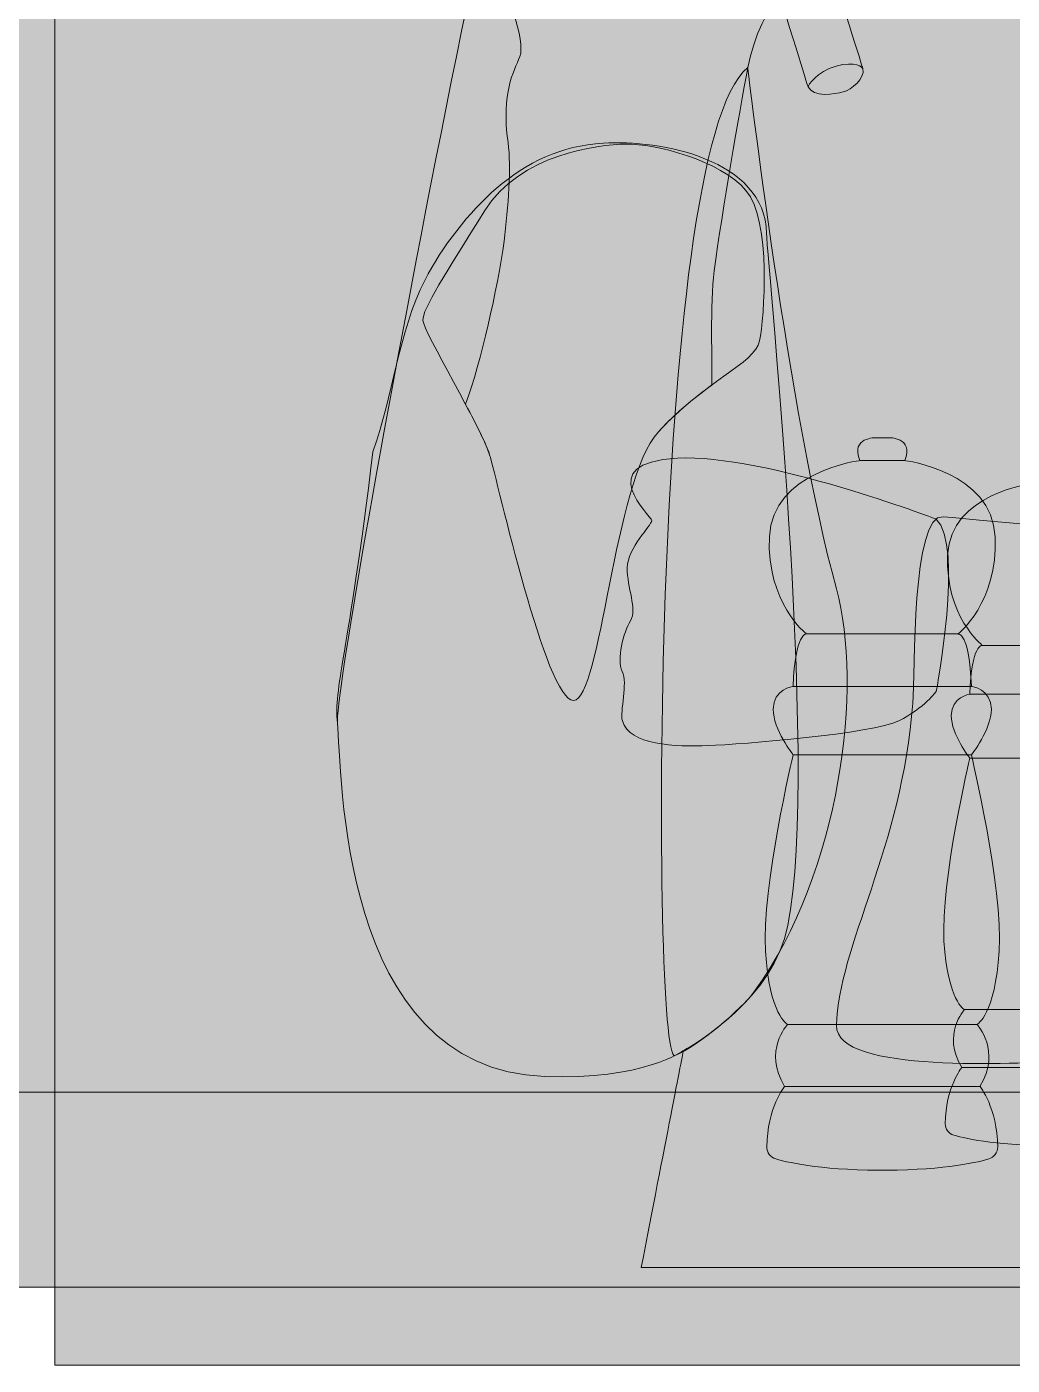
# Model space of a CAD drawing. Header units: inches. Extents: x -322 to 1063, y -816 to 69.
# Drawn here: x 80 to 168.5, y -715.8 to -595.7 of the extents above; entities that cross this region are included whole.
import ezdxf

# ---------------------------------------------------------------- set-up
doc = ezdxf.new("R2010")
doc.units = ezdxf.units.IN
doc.header["$MEASUREMENT"] = 0
doc.layers.add('Layer 4', color=7, linetype='Continuous')

# ---------------------------------------------------------------- blocks, each defined once
blk = doc.blocks.new('block 18')
at = {"layer": 'Layer 4', "true_color": 0xf0f0f0}
h = blk.add_hatch(color=7, dxfattribs=at)
h.dxf.hatch_style = 2
edge = h.paths.add_edge_path()
edge.add_spline(control_points=[(126.5, -689.88), (135.37, -690.22), (138.96, -687.55), (138.96, -687.55), (138.96, -687.55), (137.18, -696.6), (135.18, -707), (135.18, -707), (260.23, -707), (260.23, -707), (257.89, -697.66), (255.46, -688.83), (253.87, -685.23), (253.87, -685.23), (264.22, -665.37), (266.54, -656.92), (268.87, -648.47), (283.02, -570.11), (277.53, -559.55), (272.03, -548.99), (232.11, -533.35), (230.42, -533.14), (230.42, -533.14), (228.17, -524.2), (226.97, -523.78), (226.97, -525.89), (226.82, -532.42), (220.07, -538.71), (213.95, -544.41), (208.03, -553.64), (202.2, -553.64), (196.37, -553.64), (195.15, -550.82), (194.02, -548.49), (192.86, -546.1), (189.72, -540.24), (188.18, -538.14), (182.68, -530.68), (182.68, -523), (182.68, -523), (182.68, -523), (178.67, -528.39), (177.88, -531.56), (177.88, -531.56), (168.11, -530.71), (164.31, -535.99), (160.5, -541.28), (131.36, -547.42), (129.24, -554.41), (124.81, -561.8), (107.49, -654.18), (107.91, -658.19), (108.33, -662.2), (107.86, -689.16), (126.5, -689.88)], knot_values=[0, 0, 0, 0, 1, 1, 1, 2, 2, 2, 3, 3, 3, 4, 4, 4, 5, 5, 5, 6, 6, 6, 7, 7, 7, 8, 8, 8, 9, 9, 9, 10, 10, 10, 11, 11, 11, 12, 12, 12, 13, 13, 13, 14, 14, 14, 15, 15, 15, 16, 16, 16, 17, 17, 17, 18, 18, 18, 18], degree=3, periodic=1)
at = {"layer": 'Layer 4', "true_color": 0xcfcfcf}
h = blk.add_hatch(color=254, dxfattribs=at)
h.dxf.hatch_style = 2
edge = h.paths.add_edge_path()
edge.add_spline(control_points=[(144.73, -599.4), (144.73, -599.4), (148.43, -630.73), (152.69, -646.15), (155.08, -654.81), (153.11, -671.5), (145.35, -682.22), (144.17, -683.85), (140.26, -687.17), (138.19, -688), (136.13, -688.82), (135.79, -606.46), (144.73, -599.4)], knot_values=[0, 0, 0, 0, 1, 1, 1, 2, 2, 2, 3, 3, 3, 4, 4, 4, 4], degree=3, periodic=1)
at = {"layer": 'Layer 4', "true_color": 0xf5f5f5}
h = blk.add_hatch(color=7, dxfattribs=at)
h.dxf.hatch_style = 2
edge = h.paths.add_edge_path()
edge.add_spline(control_points=[(138.96, -687.55), (138.96, -687.55), (146.2, -683.68), (148.02, -677.52), (151.51, -665.67), (146.49, -616.97), (146.42, -614.25), (146.26, -607.61), (136.87, -605.84), (131.78, -606.17), (127.93, -606.42), (124.94, -607.87), (122.17, -610.24), (119.75, -612.3), (117.24, -615.54), (115.77, -618.43), (113.35, -623.21), (112.92, -628.79), (111.1, -633.87), (108.85, -652.31), (107.57, -654.99), (107.91, -658.19), (108.33, -662.2), (107.86, -689.16), (126.5, -689.88), (135.37, -690.22), (138.96, -687.55), (138.96, -687.55)], knot_values=[0, 0, 0, 0, 1, 1, 1, 2, 2, 2, 3, 3, 3, 4, 4, 4, 5, 5, 5, 6, 6, 6, 7, 7, 7, 8, 8, 8, 9, 9, 9, 9], degree=3, periodic=1)
at = {"layer": 'Layer 4', "true_color": 0xb1b1b1}
h = blk.add_hatch(color=253, dxfattribs=at)
h.dxf.hatch_style = 2
edge = h.paths.add_edge_path()
edge.add_spline(control_points=[(133.78, -606.26), (131.27, -606.3), (124.28, -607.18), (121.14, -612.21), (117.62, -617.87), (115.51, -621.08), (115.58, -622.07), (115.65, -623.06), (120.86, -631.79), (121.57, -634.11), (122.27, -636.43), (126.64, -656.22), (129.1, -656.15), (131.57, -656.08), (132.69, -636.51), (136.71, -632.07), (140.72, -627.63), (145.37, -625.94), (145.79, -623.9), (146.21, -621.86), (146.88, -613.12), (144.57, -610.42), (142.27, -607.71), (136.49, -606.22), (133.78, -606.26)], knot_values=[0, 0, 0, 0, 1, 1, 1, 2, 2, 2, 3, 3, 3, 4, 4, 4, 5, 5, 5, 6, 6, 6, 7, 7, 7, 8, 8, 8, 8], degree=3, periodic=1)
at = {"layer": 'Layer 4', "true_color": 0xf3dbcc}
h = blk.add_hatch(color=254, dxfattribs=at)
h.dxf.hatch_style = 2
edge = h.paths.add_edge_path()
edge.add_spline(control_points=[(161.64, -639.89), (161.64, -639.89), (146.25, -634.01), (138.43, -634.43), (130.61, -634.85), (136.11, -639.6), (136.11, -640.03), (136.11, -640.45), (133.94, -642.45), (133.92, -644.25), (133.89, -646.05), (134.84, -647.95), (134.21, -649), (133.57, -650.06), (132.94, -652.49), (133.47, -653.54), (133.99, -654.6), (133.24, -657.12), (133.48, -657.98), (134.1, -660.2), (138.22, -660.3), (141.18, -660.2), (144.13, -660.09), (155.96, -659.14), (158.29, -657.98), (160.61, -656.82), (161.64, -655.34), (161.64, -655.34), (161.64, -655.34), (164.16, -642.19), (161.64, -639.89)], knot_values=[0, 0, 0, 0, 1, 1, 1, 2, 2, 2, 3, 3, 3, 4, 4, 4, 5, 5, 5, 6, 6, 6, 7, 7, 7, 8, 8, 8, 9, 9, 9, 10, 10, 10, 10], degree=3, periodic=1)
at = {"layer": 'Layer 4', "lineweight": 0}
for points, knots in [([(126.5, -689.88), (135.37, -690.22), (138.96, -687.55), (138.96, -687.55), (138.96, -687.55), (137.18, -696.6), (135.18, -707), (135.18, -707), (260.23, -707), (260.23, -707), (257.89, -697.66), (255.46, -688.83), (253.87, -685.23), (253.87, -685.23), (264.22, -665.37), (266.54, -656.92), (268.87, -648.47), (283.02, -570.11), (277.53, -559.55), (272.03, -548.99), (232.11, -533.35), (230.42, -533.14), (230.42, -533.14), (228.17, -524.2), (226.97, -523.78), (226.97, -525.89), (226.82, -532.42), (220.07, -538.71), (213.95, -544.41), (208.03, -553.64), (202.2, -553.64), (196.37, -553.64), (195.15, -550.82), (194.02, -548.49), (192.86, -546.1), (189.72, -540.24), (188.18, -538.14), (182.68, -530.68), (182.68, -523), (182.68, -523), (182.68, -523), (178.67, -528.39), (177.88, -531.56), (177.88, -531.56), (168.11, -530.71), (164.31, -535.99), (160.5, -541.28), (131.36, -547.42), (129.24, -554.41), (124.81, -561.8), (107.49, -654.18), (107.91, -658.19), (108.33, -662.2), (107.86, -689.16), (126.5, -689.88)], [0, 0, 0, 0, 1, 1, 1, 2, 2, 2, 3, 3, 3, 4, 4, 4, 5, 5, 5, 6, 6, 6, 7, 7, 7, 8, 8, 8, 9, 9, 9, 10, 10, 10, 11, 11, 11, 12, 12, 12, 13, 13, 13, 14, 14, 14, 15, 15, 15, 16, 16, 16, 17, 17, 17, 18, 18, 18, 18]), ([(256.41, -557.65), (252.4, -564.6), (250.72, -573.58), (248.71, -581.29), (246.65, -589.22), (236.62, -639.39), (230.7, -645.59), (229.07, -647.3), (205.43, -645.14), (195.51, -643.44), (186.82, -641.95), (171.08, -640.48), (162.26, -639.67), (159.45, -639.42), (159.73, -653.74), (159.54, -656.4), (158.6, -669.25), (152.85, -678.29), (152.69, -685.3), (152.59, -689.67), (169.18, -688.64), (172.97, -688.54), (181.12, -688.33), (211.6, -688.51), (219.9, -689.1), (227.61, -689.65), (235.22, -691.65), (242.95, -691.21), (247.29, -690.97), (251.33, -690.72), (253.87, -685.23), (253.87, -685.23), (264.22, -665.37), (266.54, -656.92), (268.87, -648.48), (283.02, -570.11), (277.53, -559.55), (276.84, -558.22), (272.62, -553.73), (268.13, -553), (263.12, -552.18), (257.76, -555.3), (256.41, -557.65)], [0, 0, 0, 0, 1, 1, 1, 2, 2, 2, 3, 3, 3, 4, 4, 4, 5, 5, 5, 6, 6, 6, 7, 7, 7, 8, 8, 8, 9, 9, 9, 10, 10, 10, 11, 11, 11, 12, 12, 12, 13, 13, 13, 14, 14, 14, 14]), ([(144.73, -599.4), (144.73, -599.4), (148.43, -630.73), (152.69, -646.15), (155.08, -654.81), (153.11, -671.5), (145.35, -682.22), (144.17, -683.85), (140.26, -687.17), (138.19, -688), (136.13, -688.82), (135.79, -606.46), (144.73, -599.4)], [0, 0, 0, 0, 1, 1, 1, 2, 2, 2, 3, 3, 3, 4, 4, 4, 4]), ([(138.96, -687.55), (138.96, -687.55), (146.2, -683.68), (148.02, -677.52), (151.51, -665.67), (146.49, -616.97), (146.42, -614.25), (146.26, -607.61), (136.87, -605.84), (131.78, -606.17), (127.93, -606.42), (124.94, -607.87), (122.17, -610.24), (119.75, -612.3), (117.24, -615.54), (115.77, -618.43), (113.35, -623.21), (112.92, -628.79), (111.1, -633.87), (108.85, -652.31), (107.57, -654.99), (107.91, -658.19), (108.33, -662.2), (107.86, -689.16), (126.5, -689.88), (135.37, -690.22), (138.96, -687.55), (138.96, -687.55)], [0, 0, 0, 0, 1, 1, 1, 2, 2, 2, 3, 3, 3, 4, 4, 4, 5, 5, 5, 6, 6, 6, 7, 7, 7, 8, 8, 8, 9, 9, 9, 9]), ([(133.78, -606.26), (131.27, -606.3), (124.28, -607.18), (121.14, -612.21), (117.62, -617.87), (115.51, -621.08), (115.58, -622.07), (115.65, -623.06), (120.86, -631.79), (121.57, -634.11), (122.27, -636.43), (126.64, -656.22), (129.1, -656.15), (131.57, -656.08), (132.69, -636.51), (136.71, -632.07), (140.72, -627.63), (145.37, -625.94), (145.79, -623.9), (146.21, -621.86), (146.88, -613.12), (144.57, -610.42), (142.27, -607.71), (136.49, -606.22), (133.78, -606.26)], [0, 0, 0, 0, 1, 1, 1, 2, 2, 2, 3, 3, 3, 4, 4, 4, 5, 5, 5, 6, 6, 6, 7, 7, 7, 8, 8, 8, 8]), ([(161.64, -639.89), (161.64, -639.89), (146.25, -634.01), (138.43, -634.43), (130.61, -634.85), (136.11, -639.6), (136.11, -640.03), (136.11, -640.45), (133.94, -642.45), (133.92, -644.25), (133.89, -646.05), (134.84, -647.95), (134.21, -649), (133.57, -650.06), (132.94, -652.49), (133.47, -653.54), (133.99, -654.6), (133.24, -657.12), (133.48, -657.98), (134.1, -660.2), (138.22, -660.3), (141.18, -660.2), (144.13, -660.09), (155.96, -659.14), (158.29, -657.98), (160.61, -656.82), (161.64, -655.34), (161.64, -655.34), (161.64, -655.34), (164.16, -642.19), (161.64, -639.89)], [0, 0, 0, 0, 1, 1, 1, 2, 2, 2, 3, 3, 3, 4, 4, 4, 5, 5, 5, 6, 6, 6, 7, 7, 7, 8, 8, 8, 9, 9, 9, 10, 10, 10, 10])]:
    blk.add_open_spline(points, degree=3, knots=knots, dxfattribs=at)
blk = doc.blocks.new('block 20')
at = {"layer": 'Layer 4', "true_color": 0x7a5346}
h = blk.add_hatch(color=27, dxfattribs=at)
h.dxf.hatch_style = 2
edge = h.paths.add_edge_path()
edge.add_spline(control_points=[(114.53, -479.16), (114.53, -479.16), (105.09, -483.36), (108.89, -496.6), (112.7, -509.84), (120.44, -506.46), (123.82, -516.03), (127.2, -525.61), (149.73, -600.14), (150.15, -601.12), (150.58, -602.11), (152.55, -601.79), (153.29, -601.58), (154.03, -601.37), (155.29, -600.42), (155.05, -599.47), (154.8, -598.52), (128.93, -516.88), (128.5, -514.77), (128.08, -512.65), (128.26, -509.87), (129.95, -504.27), (131.64, -498.68), (131.99, -490.97), (128.54, -484.28), (125.48, -478.35), (118.93, -477.03), (114.53, -479.16)], knot_values=[0, 0, 0, 0, 1, 1, 1, 2, 2, 2, 3, 3, 3, 4, 4, 4, 5, 5, 5, 6, 6, 6, 7, 7, 7, 8, 8, 8, 9, 9, 9, 9], degree=3, periodic=1)
at = {"layer": 'Layer 4', "true_color": 0x562615}
h = blk.add_hatch(color=19, dxfattribs=at)
h.dxf.hatch_style = 2
edge = h.paths.add_edge_path()
edge.add_spline(control_points=[(152.66, -599.26), (150.91, -599.73), (150.12, -601.04), (150.15, -601.12), (150.58, -602.11), (152.55, -601.79), (153.29, -601.58), (154.03, -601.37), (155.29, -600.42), (155.05, -599.47), (155.02, -599.37), (154.43, -598.78), (152.66, -599.26)], knot_values=[0, 0, 0, 0, 1, 1, 1, 2, 2, 2, 3, 3, 3, 4, 4, 4, 4], degree=3, periodic=1)
at = {"layer": 'Layer 4', "lineweight": 0}
for points, knots in [([(114.53, -479.16), (114.53, -479.16), (105.09, -483.36), (108.89, -496.6), (112.7, -509.84), (120.44, -506.46), (123.82, -516.03), (127.2, -525.61), (149.73, -600.14), (150.15, -601.12), (150.58, -602.11), (152.55, -601.79), (153.29, -601.58), (154.03, -601.37), (155.29, -600.42), (155.05, -599.47), (154.8, -598.52), (128.93, -516.88), (128.5, -514.77), (128.08, -512.65), (128.26, -509.87), (129.95, -504.27), (131.64, -498.68), (131.99, -490.97), (128.54, -484.28), (125.48, -478.35), (118.93, -477.03), (114.53, -479.16)], [0, 0, 0, 0, 1, 1, 1, 2, 2, 2, 3, 3, 3, 4, 4, 4, 5, 5, 5, 6, 6, 6, 7, 7, 7, 8, 8, 8, 9, 9, 9, 9]), ([(152.66, -599.26), (150.91, -599.73), (150.12, -601.04), (150.15, -601.12), (150.58, -602.11), (152.55, -601.79), (153.29, -601.58), (154.03, -601.37), (155.29, -600.42), (155.05, -599.47), (155.02, -599.37), (154.43, -598.78), (152.66, -599.26)], [0, 0, 0, 0, 1, 1, 1, 2, 2, 2, 3, 3, 3, 4, 4, 4, 4])]:
    blk.add_open_spline(points, degree=3, knots=knots, dxfattribs=at)
blk = doc.blocks.new('block 19')
at = {"layer": 'Layer 4', "true_color": 0xf3dbcc}
h = blk.add_hatch(color=254, dxfattribs=at)
h.dxf.hatch_style = 2
edge = h.paths.add_edge_path()
edge.add_spline(control_points=[(149.31, -567.36), (148.53, -564.62), (147.69, -554.83), (147.69, -554.05), (147.69, -553.28), (147.97, -549.69), (145.72, -549.2), (143.46, -548.7), (141.49, -551.24), (141.49, -551.24), (140.84, -550.77), (137.27, -548.56), (136.44, -548.1), (135.61, -547.63), (133.33, -547.93), (132.34, -548.84), (131.35, -549.76), (129.59, -559.05), (129.59, -559.05), (129.59, -559.05), (129.17, -560.11), (129.17, -560.11), (129.17, -560.11), (127.62, -560.88), (124.81, -561.8), (121.99, -562.72), (118.05, -569.19), (118.05, -569.19), (118.05, -569.19), (117.19, -569.44), (116.43, -570.88), (114.96, -573.67), (117.41, -575.71), (118.05, -578.35), (118.68, -580.99), (120.79, -588.8), (121.95, -590.49), (123.12, -592.18), (124.81, -597.04), (124.28, -598.41), (123.75, -599.79), (122.59, -601.58), (123.22, -606.13), (123.53, -608.32), (123.24, -611.87), (122.87, -614.97), (122.26, -619.32), (120.81, -625.74), (119.41, -629.59), (120.42, -631.5), (121.31, -633.25), (121.57, -634.11), (122.27, -636.43), (126.64, -656.22), (129.1, -656.15), (131.57, -656.08), (132.69, -636.51), (136.71, -632.07), (138.31, -630.3), (140.01, -628.97), (141.5, -627.88), (141.57, -625.95), (141.33, -620.59), (141.71, -617.63), (142.48, -612.14), (143.97, -603.51), (144.73, -599.4), (145.79, -593.7), (150.01, -589.82), (151.21, -586.37), (152.32, -583.18), (150.08, -570.11), (149.31, -567.36)], knot_values=[0, 0, 0, 0, 1, 1, 1, 2, 2, 2, 3, 3, 3, 4, 4, 4, 5, 5, 5, 6, 6, 6, 7, 7, 7, 8, 8, 8, 9, 9, 9, 10, 10, 10, 11, 11, 11, 12, 12, 12, 13, 13, 13, 14, 14, 14, 15, 15, 15, 16, 16, 16, 17, 17, 17, 18, 18, 18, 19, 19, 19, 20, 20, 20, 21, 21, 21, 22, 22, 22, 23, 23, 23, 24, 24, 24, 24], degree=3, periodic=1)
at = {"layer": 'Layer 4', "lineweight": 0}
blk.add_open_spline([(149.31, -567.36), (148.53, -564.62), (147.69, -554.83), (147.69, -554.05), (147.69, -553.28), (147.97, -549.69), (145.72, -549.2), (143.46, -548.7), (141.49, -551.24), (141.49, -551.24), (140.84, -550.77), (137.27, -548.56), (136.44, -548.1), (135.61, -547.63), (133.33, -547.93), (132.34, -548.84), (131.35, -549.76), (129.59, -559.05), (129.59, -559.05), (129.59, -559.05), (129.17, -560.11), (129.17, -560.11), (129.17, -560.11), (127.62, -560.88), (124.81, -561.8), (121.99, -562.72), (118.05, -569.19), (118.05, -569.19), (118.05, -569.19), (117.19, -569.44), (116.43, -570.88), (114.96, -573.67), (117.41, -575.71), (118.05, -578.35), (118.68, -580.99), (120.79, -588.8), (121.95, -590.49), (123.12, -592.18), (124.81, -597.04), (124.28, -598.41), (123.75, -599.79), (122.59, -601.58), (123.22, -606.13), (123.53, -608.32), (123.24, -611.87), (122.87, -614.97), (122.26, -619.32), (120.81, -625.74), (119.41, -629.59), (120.42, -631.5), (121.31, -633.25), (121.57, -634.11), (122.27, -636.43), (126.64, -656.22), (129.1, -656.15), (131.57, -656.08), (132.69, -636.51), (136.71, -632.07), (138.31, -630.3), (140.01, -628.97), (141.5, -627.88), (141.57, -625.95), (141.33, -620.59), (141.71, -617.63), (142.48, -612.14), (143.97, -603.51), (144.73, -599.4), (145.79, -593.7), (150.01, -589.82), (151.21, -586.37), (152.32, -583.18), (150.08, -570.11), (149.31, -567.36)], degree=3, knots=[0, 0, 0, 0, 1, 1, 1, 2, 2, 2, 3, 3, 3, 4, 4, 4, 5, 5, 5, 6, 6, 6, 7, 7, 7, 8, 8, 8, 9, 9, 9, 10, 10, 10, 11, 11, 11, 12, 12, 12, 13, 13, 13, 14, 14, 14, 15, 15, 15, 16, 16, 16, 17, 17, 17, 18, 18, 18, 19, 19, 19, 20, 20, 20, 21, 21, 21, 22, 22, 22, 23, 23, 23, 24, 24, 24, 24], dxfattribs=at)
at = {"layer": 'Layer 4'}
blk.add_blockref('block 20', (0, 0), dxfattribs=at)
blk = doc.blocks.new('block 17')
at = {"layer": 'Layer 4'}
for name in ['block 19', 'block 18']:
    blk.add_blockref(name, (0, 0), dxfattribs=at)
blk = doc.blocks.new('block 16')
at = {"layer": 'Layer 4'}
blk.add_blockref('block 17', (0, 0), dxfattribs=at)
blk = doc.blocks.new('block 15')
at = {"layer": 'Layer 4'}
blk.add_blockref('block 16', (0, 0), dxfattribs=at)
blk = doc.blocks.new('block 35')
at = {"layer": 'Layer 4', "true_color": 0x65bb9b}
h = blk.add_hatch(color=113, dxfattribs=at)
h.dxf.hatch_style = 2
edge = h.paths.add_edge_path()
edge.add_spline(control_points=[(172.64, -634.8), (172.64, -634.8), (174.8, -634.72), (174, -636.71), (174, -636.71), (181.33, -637.59), (181.57, -643.09), (181.81, -648.58), (178.46, -651.21), (178.46, -651.21), (178.46, -651.21), (179.42, -651.05), (179.58, -655.6), (179.58, -655.6), (181.25, -655.83), (181.25, -657.51), (181.25, -659.18), (179.58, -661.33), (179.58, -661.33), (179.58, -661.33), (182.23, -672.41), (181.9, -677.74), (181.57, -683.08), (180.05, -683.88), (180.05, -683.88), (180.05, -683.88), (182.12, -686.11), (180.29, -689.06), (180.29, -689.06), (181.75, -690.85), (181.78, -694.12), (181.79, -694.59), (181.47, -695), (181.03, -695.13), (179.77, -695.5), (176.83, -696.12), (171.45, -696.07), (171.45, -696.07), (172.79, -696.07), (172.79, -696.07), (167.41, -696.12), (164.46, -695.5), (163.21, -695.13), (162.76, -695), (162.45, -694.59), (162.45, -694.12), (162.49, -690.85), (163.94, -689.06), (163.94, -689.06), (162.11, -686.11), (164.18, -683.88), (164.18, -683.88), (164.18, -683.88), (162.67, -683.08), (162.34, -677.74), (162.01, -672.41), (164.66, -661.33), (164.66, -661.33), (164.66, -661.33), (162.99, -659.18), (162.99, -657.51), (162.99, -655.83), (164.66, -655.6), (164.66, -655.6), (164.82, -651.05), (165.78, -651.21), (165.78, -651.21), (165.78, -651.21), (162.43, -648.58), (162.67, -643.09), (162.91, -637.59), (170.24, -636.71), (170.24, -636.71), (169.44, -634.72), (171.59, -634.8), (171.59, -634.8), (171.59, -634.8), (172.64, -634.8), (172.64, -634.8)], knot_values=[0, 0, 0, 0, 1, 1, 1, 2, 2, 2, 3, 3, 3, 4, 4, 4, 5, 5, 5, 6, 6, 6, 7, 7, 7, 8, 8, 8, 9, 9, 9, 10, 10, 10, 11, 11, 11, 12, 12, 12, 13, 13, 13, 14, 14, 14, 15, 15, 15, 16, 16, 16, 17, 17, 17, 18, 18, 18, 19, 19, 19, 20, 20, 20, 21, 21, 21, 22, 22, 22, 23, 23, 23, 24, 24, 24, 25, 25, 25, 26, 26, 26, 26], degree=3, periodic=1)
at = {"layer": 'Layer 4', "true_color": 0x7ec6ac}
h = blk.add_hatch(color=123, dxfattribs=at)
h.dxf.hatch_style = 2
edge = h.paths.add_edge_path()
edge.add_spline(control_points=[(162.34, -677.74), (162.67, -683.08), (164.18, -683.88), (164.18, -683.88), (164.18, -683.88), (162.11, -686.11), (163.94, -689.06), (163.94, -689.06), (180.29, -689.06), (180.29, -689.06), (182.12, -686.11), (180.05, -683.88), (180.05, -683.88), (180.05, -683.88), (181.57, -683.08), (181.9, -677.74), (182.23, -672.41), (179.58, -661.33), (179.58, -661.33), (179.58, -661.33), (181.25, -659.18), (181.25, -657.51), (181.25, -655.83), (179.58, -655.6), (179.58, -655.6), (179.42, -651.05), (178.46, -651.21), (178.46, -651.21), (178.46, -651.21), (181.81, -648.58), (181.57, -643.09), (181.33, -637.59), (174, -636.71), (174, -636.71), (174.8, -634.72), (172.64, -634.8), (172.64, -634.8), (172.64, -634.8), (171.59, -634.8), (171.59, -634.8), (171.59, -634.8), (169.44, -634.72), (170.24, -636.71), (170.24, -636.71), (162.91, -637.59), (162.67, -643.09), (162.43, -648.58), (165.78, -651.21), (165.78, -651.21), (165.78, -651.21), (164.82, -651.05), (164.66, -655.6), (164.66, -655.6), (162.99, -655.83), (162.99, -657.51), (162.99, -659.18), (164.66, -661.33), (164.66, -661.33), (164.66, -661.33), (162.01, -672.41), (162.34, -677.74)], knot_values=[0, 0, 0, 0, 1, 1, 1, 2, 2, 2, 3, 3, 3, 4, 4, 4, 5, 5, 5, 6, 6, 6, 7, 7, 7, 8, 8, 8, 9, 9, 9, 10, 10, 10, 11, 11, 11, 12, 12, 12, 13, 13, 13, 14, 14, 14, 15, 15, 15, 16, 16, 16, 17, 17, 17, 18, 18, 18, 19, 19, 19, 20, 20, 20, 20], degree=3, periodic=1)
at = {"layer": 'Layer 4', "true_color": 0x65bb9b}
h = blk.add_hatch(color=113, dxfattribs=at)
h.dxf.hatch_style = 2
edge = h.paths.add_edge_path()
edge.add_spline(control_points=[(162.34, -677.74), (162.67, -683.08), (164.18, -683.88), (164.18, -683.88), (164.18, -683.88), (180.05, -683.88), (180.05, -683.88), (180.05, -683.88), (181.57, -683.08), (181.9, -677.74), (182.23, -672.41), (179.58, -661.33), (179.58, -661.33), (179.58, -661.33), (181.25, -659.18), (181.25, -657.51), (181.25, -655.83), (179.58, -655.6), (179.58, -655.6), (179.42, -651.05), (178.46, -651.21), (178.46, -651.21), (178.46, -651.21), (181.81, -648.58), (181.57, -643.09), (181.33, -637.59), (174, -636.71), (174, -636.71), (174.8, -634.72), (172.64, -634.8), (172.64, -634.8), (172.64, -634.8), (171.59, -634.8), (171.59, -634.8), (171.59, -634.8), (169.44, -634.72), (170.24, -636.71), (170.24, -636.71), (162.91, -637.59), (162.67, -643.09), (162.43, -648.58), (165.78, -651.21), (165.78, -651.21), (165.78, -651.21), (164.82, -651.05), (164.66, -655.6), (164.66, -655.6), (162.99, -655.83), (162.99, -657.51), (162.99, -659.18), (164.66, -661.33), (164.66, -661.33), (164.66, -661.33), (162.01, -672.41), (162.34, -677.74)], knot_values=[0, 0, 0, 0, 1, 1, 1, 2, 2, 2, 3, 3, 3, 4, 4, 4, 5, 5, 5, 6, 6, 6, 7, 7, 7, 8, 8, 8, 9, 9, 9, 10, 10, 10, 11, 11, 11, 12, 12, 12, 13, 13, 13, 14, 14, 14, 15, 15, 15, 16, 16, 16, 17, 17, 17, 18, 18, 18, 18], degree=3, periodic=1)
at = {"layer": 'Layer 4', "true_color": 0x7ec6ac}
h = blk.add_hatch(color=123, dxfattribs=at)
h.dxf.hatch_style = 2
edge = h.paths.add_edge_path()
edge.add_spline(control_points=[(165.78, -651.21), (165.78, -651.21), (164.82, -651.05), (164.66, -655.6), (164.66, -655.6), (162.99, -655.83), (162.99, -657.51), (162.99, -659.18), (164.66, -661.33), (164.66, -661.33), (164.66, -661.33), (179.58, -661.33), (179.58, -661.33), (179.58, -661.33), (181.25, -659.18), (181.25, -657.51), (181.25, -655.83), (179.58, -655.6), (179.58, -655.6), (179.42, -651.05), (178.46, -651.21), (178.46, -651.21), (178.46, -651.21), (181.81, -648.58), (181.57, -643.09), (181.33, -637.59), (174, -636.71), (174, -636.71), (174.8, -634.72), (172.64, -634.8), (172.64, -634.8), (172.64, -634.8), (171.59, -634.8), (171.59, -634.8), (171.59, -634.8), (169.44, -634.72), (170.24, -636.71), (170.24, -636.71), (162.91, -637.59), (162.67, -643.09), (162.43, -648.58), (165.78, -651.21), (165.78, -651.21)], knot_values=[0, 0, 0, 0, 1, 1, 1, 2, 2, 2, 3, 3, 3, 4, 4, 4, 5, 5, 5, 6, 6, 6, 7, 7, 7, 8, 8, 8, 9, 9, 9, 10, 10, 10, 11, 11, 11, 12, 12, 12, 13, 13, 13, 14, 14, 14, 14], degree=3, periodic=1)
at = {"layer": 'Layer 4', "true_color": 0x65bb9b}
h = blk.add_hatch(color=113, dxfattribs=at)
h.dxf.hatch_style = 2
edge = h.paths.add_edge_path()
edge.add_spline(control_points=[(165.78, -651.21), (165.78, -651.21), (164.82, -651.05), (164.66, -655.6), (164.66, -655.6), (179.58, -655.6), (179.58, -655.6), (179.42, -651.05), (178.46, -651.21), (178.46, -651.21), (178.46, -651.21), (181.81, -648.58), (181.57, -643.09), (181.33, -637.59), (174, -636.71), (174, -636.71), (174.8, -634.72), (172.64, -634.8), (172.64, -634.8), (172.64, -634.8), (171.59, -634.8), (171.59, -634.8), (171.59, -634.8), (169.44, -634.72), (170.24, -636.71), (170.24, -636.71), (162.91, -637.59), (162.67, -643.09), (162.43, -648.58), (165.78, -651.21), (165.78, -651.21)], knot_values=[0, 0, 0, 0, 1, 1, 1, 2, 2, 2, 3, 3, 3, 4, 4, 4, 5, 5, 5, 6, 6, 6, 7, 7, 7, 8, 8, 8, 9, 9, 9, 10, 10, 10, 10], degree=3, periodic=1)
at = {"layer": 'Layer 4', "true_color": 0x7ec6ac}
h = blk.add_hatch(color=123, dxfattribs=at)
h.dxf.hatch_style = 2
edge = h.paths.add_edge_path()
edge.add_spline(control_points=[(165.78, -651.21), (165.78, -651.21), (178.46, -651.21), (178.46, -651.21), (178.46, -651.21), (181.81, -648.58), (181.57, -643.09), (181.33, -637.59), (174, -636.71), (174, -636.71), (174.8, -634.72), (172.64, -634.8), (172.64, -634.8), (172.64, -634.8), (171.59, -634.8), (171.59, -634.8), (171.59, -634.8), (169.44, -634.72), (170.24, -636.71), (170.24, -636.71), (162.91, -637.59), (162.67, -643.09), (162.43, -648.58), (165.78, -651.21), (165.78, -651.21)], knot_values=[0, 0, 0, 0, 1, 1, 1, 2, 2, 2, 3, 3, 3, 4, 4, 4, 5, 5, 5, 6, 6, 6, 7, 7, 7, 8, 8, 8, 8], degree=3, periodic=1)
at = {"layer": 'Layer 4', "true_color": 0x65bb9b}
h = blk.add_hatch(color=113, dxfattribs=at)
h.dxf.hatch_style = 2
edge = h.paths.add_edge_path()
edge.add_spline(control_points=[(174, -636.71), (174.8, -634.72), (172.64, -634.8), (172.64, -634.8), (172.64, -634.8), (171.59, -634.8), (171.59, -634.8), (171.59, -634.8), (169.44, -634.72), (170.24, -636.71), (170.24, -636.71), (174, -636.71), (174, -636.71)], knot_values=[0, 0, 0, 0, 1, 1, 1, 2, 2, 2, 3, 3, 3, 4, 4, 4, 4], degree=3, periodic=1)
at = {"layer": 'Layer 4', "lineweight": 0}
for points, knots in [([(172.64, -634.8), (172.64, -634.8), (174.8, -634.72), (174, -636.71), (174, -636.71), (181.33, -637.59), (181.57, -643.09), (181.81, -648.58), (178.46, -651.21), (178.46, -651.21), (178.46, -651.21), (179.42, -651.05), (179.58, -655.6), (179.58, -655.6), (181.25, -655.83), (181.25, -657.51), (181.25, -659.18), (179.58, -661.33), (179.58, -661.33), (179.58, -661.33), (182.23, -672.41), (181.9, -677.74), (181.57, -683.08), (180.05, -683.88), (180.05, -683.88), (180.05, -683.88), (182.12, -686.11), (180.29, -689.06), (180.29, -689.06), (181.75, -690.85), (181.78, -694.12), (181.79, -694.59), (181.47, -695), (181.03, -695.13), (179.77, -695.5), (176.83, -696.12), (171.45, -696.07), (171.45, -696.07), (172.79, -696.07), (172.79, -696.07), (167.41, -696.12), (164.46, -695.5), (163.21, -695.13), (162.76, -695), (162.45, -694.59), (162.45, -694.12), (162.49, -690.85), (163.94, -689.06), (163.94, -689.06), (162.11, -686.11), (164.18, -683.88), (164.18, -683.88), (164.18, -683.88), (162.67, -683.08), (162.34, -677.74), (162.01, -672.41), (164.66, -661.33), (164.66, -661.33), (164.66, -661.33), (162.99, -659.18), (162.99, -657.51), (162.99, -655.83), (164.66, -655.6), (164.66, -655.6), (164.82, -651.05), (165.78, -651.21), (165.78, -651.21), (165.78, -651.21), (162.43, -648.58), (162.67, -643.09), (162.91, -637.59), (170.24, -636.71), (170.24, -636.71), (169.44, -634.72), (171.59, -634.8), (171.59, -634.8), (171.59, -634.8), (172.64, -634.8), (172.64, -634.8)], [0, 0, 0, 0, 1, 1, 1, 2, 2, 2, 3, 3, 3, 4, 4, 4, 5, 5, 5, 6, 6, 6, 7, 7, 7, 8, 8, 8, 9, 9, 9, 10, 10, 10, 11, 11, 11, 12, 12, 12, 13, 13, 13, 14, 14, 14, 15, 15, 15, 16, 16, 16, 17, 17, 17, 18, 18, 18, 19, 19, 19, 20, 20, 20, 21, 21, 21, 22, 22, 22, 23, 23, 23, 24, 24, 24, 25, 25, 25, 26, 26, 26, 26]), ([(162.34, -677.74), (162.67, -683.08), (164.18, -683.88), (164.18, -683.88), (164.18, -683.88), (162.11, -686.11), (163.94, -689.06), (163.94, -689.06), (180.29, -689.06), (180.29, -689.06), (182.12, -686.11), (180.05, -683.88), (180.05, -683.88), (180.05, -683.88), (181.57, -683.08), (181.9, -677.74), (182.23, -672.41), (179.58, -661.33), (179.58, -661.33), (179.58, -661.33), (181.25, -659.18), (181.25, -657.51), (181.25, -655.83), (179.58, -655.6), (179.58, -655.6), (179.42, -651.05), (178.46, -651.21), (178.46, -651.21), (178.46, -651.21), (181.81, -648.58), (181.57, -643.09), (181.33, -637.59), (174, -636.71), (174, -636.71), (174.8, -634.72), (172.64, -634.8), (172.64, -634.8), (172.64, -634.8), (171.59, -634.8), (171.59, -634.8), (171.59, -634.8), (169.44, -634.72), (170.24, -636.71), (170.24, -636.71), (162.91, -637.59), (162.67, -643.09), (162.43, -648.58), (165.78, -651.21), (165.78, -651.21), (165.78, -651.21), (164.82, -651.05), (164.66, -655.6), (164.66, -655.6), (162.99, -655.83), (162.99, -657.51), (162.99, -659.18), (164.66, -661.33), (164.66, -661.33), (164.66, -661.33), (162.01, -672.41), (162.34, -677.74)], [0, 0, 0, 0, 1, 1, 1, 2, 2, 2, 3, 3, 3, 4, 4, 4, 5, 5, 5, 6, 6, 6, 7, 7, 7, 8, 8, 8, 9, 9, 9, 10, 10, 10, 11, 11, 11, 12, 12, 12, 13, 13, 13, 14, 14, 14, 15, 15, 15, 16, 16, 16, 17, 17, 17, 18, 18, 18, 19, 19, 19, 20, 20, 20, 20]), ([(162.34, -677.74), (162.67, -683.08), (164.18, -683.88), (164.18, -683.88), (164.18, -683.88), (180.05, -683.88), (180.05, -683.88), (180.05, -683.88), (181.57, -683.08), (181.9, -677.74), (182.23, -672.41), (179.58, -661.33), (179.58, -661.33), (179.58, -661.33), (181.25, -659.18), (181.25, -657.51), (181.25, -655.83), (179.58, -655.6), (179.58, -655.6), (179.42, -651.05), (178.46, -651.21), (178.46, -651.21), (178.46, -651.21), (181.81, -648.58), (181.57, -643.09), (181.33, -637.59), (174, -636.71), (174, -636.71), (174.8, -634.72), (172.64, -634.8), (172.64, -634.8), (172.64, -634.8), (171.59, -634.8), (171.59, -634.8), (171.59, -634.8), (169.44, -634.72), (170.24, -636.71), (170.24, -636.71), (162.91, -637.59), (162.67, -643.09), (162.43, -648.58), (165.78, -651.21), (165.78, -651.21), (165.78, -651.21), (164.82, -651.05), (164.66, -655.6), (164.66, -655.6), (162.99, -655.83), (162.99, -657.51), (162.99, -659.18), (164.66, -661.33), (164.66, -661.33), (164.66, -661.33), (162.01, -672.41), (162.34, -677.74)], [0, 0, 0, 0, 1, 1, 1, 2, 2, 2, 3, 3, 3, 4, 4, 4, 5, 5, 5, 6, 6, 6, 7, 7, 7, 8, 8, 8, 9, 9, 9, 10, 10, 10, 11, 11, 11, 12, 12, 12, 13, 13, 13, 14, 14, 14, 15, 15, 15, 16, 16, 16, 17, 17, 17, 18, 18, 18, 18]), ([(165.78, -651.21), (165.78, -651.21), (164.82, -651.05), (164.66, -655.6), (164.66, -655.6), (162.99, -655.83), (162.99, -657.51), (162.99, -659.18), (164.66, -661.33), (164.66, -661.33), (164.66, -661.33), (179.58, -661.33), (179.58, -661.33), (179.58, -661.33), (181.25, -659.18), (181.25, -657.51), (181.25, -655.83), (179.58, -655.6), (179.58, -655.6), (179.42, -651.05), (178.46, -651.21), (178.46, -651.21), (178.46, -651.21), (181.81, -648.58), (181.57, -643.09), (181.33, -637.59), (174, -636.71), (174, -636.71), (174.8, -634.72), (172.64, -634.8), (172.64, -634.8), (172.64, -634.8), (171.59, -634.8), (171.59, -634.8), (171.59, -634.8), (169.44, -634.72), (170.24, -636.71), (170.24, -636.71), (162.91, -637.59), (162.67, -643.09), (162.43, -648.58), (165.78, -651.21), (165.78, -651.21)], [0, 0, 0, 0, 1, 1, 1, 2, 2, 2, 3, 3, 3, 4, 4, 4, 5, 5, 5, 6, 6, 6, 7, 7, 7, 8, 8, 8, 9, 9, 9, 10, 10, 10, 11, 11, 11, 12, 12, 12, 13, 13, 13, 14, 14, 14, 14]), ([(165.78, -651.21), (165.78, -651.21), (164.82, -651.05), (164.66, -655.6), (164.66, -655.6), (179.58, -655.6), (179.58, -655.6), (179.42, -651.05), (178.46, -651.21), (178.46, -651.21), (178.46, -651.21), (181.81, -648.58), (181.57, -643.09), (181.33, -637.59), (174, -636.71), (174, -636.71), (174.8, -634.72), (172.64, -634.8), (172.64, -634.8), (172.64, -634.8), (171.59, -634.8), (171.59, -634.8), (171.59, -634.8), (169.44, -634.72), (170.24, -636.71), (170.24, -636.71), (162.91, -637.59), (162.67, -643.09), (162.43, -648.58), (165.78, -651.21), (165.78, -651.21)], [0, 0, 0, 0, 1, 1, 1, 2, 2, 2, 3, 3, 3, 4, 4, 4, 5, 5, 5, 6, 6, 6, 7, 7, 7, 8, 8, 8, 9, 9, 9, 10, 10, 10, 10]), ([(165.78, -651.21), (165.78, -651.21), (178.46, -651.21), (178.46, -651.21), (178.46, -651.21), (181.81, -648.58), (181.57, -643.09), (181.33, -637.59), (174, -636.71), (174, -636.71), (174.8, -634.72), (172.64, -634.8), (172.64, -634.8), (172.64, -634.8), (171.59, -634.8), (171.59, -634.8), (171.59, -634.8), (169.44, -634.72), (170.24, -636.71), (170.24, -636.71), (162.91, -637.59), (162.67, -643.09), (162.43, -648.58), (165.78, -651.21), (165.78, -651.21)], [0, 0, 0, 0, 1, 1, 1, 2, 2, 2, 3, 3, 3, 4, 4, 4, 5, 5, 5, 6, 6, 6, 7, 7, 7, 8, 8, 8, 8]), ([(174, -636.71), (174.8, -634.72), (172.64, -634.8), (172.64, -634.8), (172.64, -634.8), (171.59, -634.8), (171.59, -634.8), (171.59, -634.8), (169.44, -634.72), (170.24, -636.71), (170.24, -636.71), (174, -636.71), (174, -636.71)], [0, 0, 0, 0, 1, 1, 1, 2, 2, 2, 3, 3, 3, 4, 4, 4, 4])]:
    blk.add_open_spline(points, degree=3, knots=knots, dxfattribs=at)
blk = doc.blocks.new('block 36')
at = {"layer": 'Layer 4', "true_color": 0xe6273e}
h = blk.add_hatch(color=240, dxfattribs=at)
h.dxf.hatch_style = 2
edge = h.paths.add_edge_path()
edge.add_spline(control_points=[(157.37, -632.59), (157.37, -632.59), (159.67, -632.51), (158.82, -634.64), (158.82, -634.64), (166.68, -635.58), (166.93, -641.48), (167.19, -647.37), (163.6, -650.19), (163.6, -650.19), (163.6, -650.19), (164.63, -650.02), (164.8, -654.89), (164.8, -654.89), (166.59, -655.14), (166.59, -656.94), (166.59, -658.73), (164.8, -661.04), (164.8, -661.04), (164.8, -661.04), (167.64, -672.91), (167.29, -678.63), (166.93, -684.35), (165.31, -685.21), (165.31, -685.21), (165.31, -685.21), (167.53, -687.6), (165.57, -690.76), (165.57, -690.76), (167.12, -692.68), (167.16, -696.19), (167.17, -696.69), (166.83, -697.13), (166.35, -697.27), (165.01, -697.66), (161.85, -698.33), (156.09, -698.27), (156.09, -698.27), (157.52, -698.27), (157.52, -698.27), (151.75, -698.33), (148.6, -697.66), (147.25, -697.27), (146.77, -697.13), (146.44, -696.69), (146.44, -696.19), (146.48, -692.68), (148.04, -690.76), (148.04, -690.76), (146.08, -687.6), (148.3, -685.21), (148.3, -685.21), (148.3, -685.21), (146.67, -684.35), (146.32, -678.63), (145.96, -672.91), (148.81, -661.04), (148.81, -661.04), (148.81, -661.04), (147.01, -658.73), (147.01, -656.94), (147.01, -655.14), (148.81, -654.89), (148.81, -654.89), (148.98, -650.02), (150, -650.19), (150, -650.19), (150, -650.19), (146.42, -647.37), (146.67, -641.48), (146.93, -635.58), (154.79, -634.64), (154.79, -634.64), (153.93, -632.51), (156.24, -632.59), (156.24, -632.59), (156.24, -632.59), (157.37, -632.59), (157.37, -632.59)], knot_values=[0, 0, 0, 0, 1, 1, 1, 2, 2, 2, 3, 3, 3, 4, 4, 4, 5, 5, 5, 6, 6, 6, 7, 7, 7, 8, 8, 8, 9, 9, 9, 10, 10, 10, 11, 11, 11, 12, 12, 12, 13, 13, 13, 14, 14, 14, 15, 15, 15, 16, 16, 16, 17, 17, 17, 18, 18, 18, 19, 19, 19, 20, 20, 20, 21, 21, 21, 22, 22, 22, 23, 23, 23, 24, 24, 24, 25, 25, 25, 26, 26, 26, 26], degree=3, periodic=1)
at = {"layer": 'Layer 4', "true_color": 0xea4b5e}
h = blk.add_hatch(color=13, dxfattribs=at)
h.dxf.hatch_style = 2
edge = h.paths.add_edge_path()
edge.add_spline(control_points=[(146.32, -678.63), (146.67, -684.35), (148.3, -685.21), (148.3, -685.21), (148.3, -685.21), (146.08, -687.6), (148.04, -690.76), (148.04, -690.76), (165.57, -690.76), (165.57, -690.76), (167.53, -687.6), (165.31, -685.21), (165.31, -685.21), (165.31, -685.21), (166.93, -684.35), (167.29, -678.63), (167.64, -672.91), (164.8, -661.04), (164.8, -661.04), (164.8, -661.04), (166.59, -658.73), (166.59, -656.94), (166.59, -655.14), (164.8, -654.89), (164.8, -654.89), (164.63, -650.02), (163.6, -650.19), (163.6, -650.19), (163.6, -650.19), (167.19, -647.37), (166.93, -641.48), (166.68, -635.58), (158.82, -634.64), (158.82, -634.64), (159.67, -632.51), (157.37, -632.59), (157.37, -632.59), (157.37, -632.59), (156.24, -632.59), (156.24, -632.59), (156.24, -632.59), (153.93, -632.51), (154.79, -634.64), (154.79, -634.64), (146.93, -635.58), (146.67, -641.48), (146.42, -647.37), (150, -650.19), (150, -650.19), (150, -650.19), (148.98, -650.02), (148.81, -654.89), (148.81, -654.89), (147.01, -655.14), (147.01, -656.94), (147.01, -658.73), (148.81, -661.04), (148.81, -661.04), (148.81, -661.04), (145.96, -672.91), (146.32, -678.63)], knot_values=[0, 0, 0, 0, 1, 1, 1, 2, 2, 2, 3, 3, 3, 4, 4, 4, 5, 5, 5, 6, 6, 6, 7, 7, 7, 8, 8, 8, 9, 9, 9, 10, 10, 10, 11, 11, 11, 12, 12, 12, 13, 13, 13, 14, 14, 14, 15, 15, 15, 16, 16, 16, 17, 17, 17, 18, 18, 18, 19, 19, 19, 20, 20, 20, 20], degree=3, periodic=1)
at = {"layer": 'Layer 4', "true_color": 0xe6273e}
h = blk.add_hatch(color=240, dxfattribs=at)
h.dxf.hatch_style = 2
edge = h.paths.add_edge_path()
edge.add_spline(control_points=[(146.32, -678.63), (146.67, -684.35), (148.3, -685.21), (148.3, -685.21), (148.3, -685.21), (165.31, -685.21), (165.31, -685.21), (165.31, -685.21), (166.93, -684.35), (167.29, -678.63), (167.64, -672.91), (164.8, -661.04), (164.8, -661.04), (164.8, -661.04), (166.59, -658.73), (166.59, -656.94), (166.59, -655.14), (164.8, -654.89), (164.8, -654.89), (164.63, -650.02), (163.6, -650.19), (163.6, -650.19), (163.6, -650.19), (167.19, -647.37), (166.93, -641.48), (166.68, -635.58), (158.82, -634.64), (158.82, -634.64), (159.67, -632.51), (157.37, -632.59), (157.37, -632.59), (157.37, -632.59), (156.24, -632.59), (156.24, -632.59), (156.24, -632.59), (153.93, -632.51), (154.79, -634.64), (154.79, -634.64), (146.93, -635.58), (146.67, -641.48), (146.42, -647.37), (150, -650.19), (150, -650.19), (150, -650.19), (148.98, -650.02), (148.81, -654.89), (148.81, -654.89), (147.01, -655.14), (147.01, -656.94), (147.01, -658.73), (148.81, -661.04), (148.81, -661.04), (148.81, -661.04), (145.96, -672.91), (146.32, -678.63)], knot_values=[0, 0, 0, 0, 1, 1, 1, 2, 2, 2, 3, 3, 3, 4, 4, 4, 5, 5, 5, 6, 6, 6, 7, 7, 7, 8, 8, 8, 9, 9, 9, 10, 10, 10, 11, 11, 11, 12, 12, 12, 13, 13, 13, 14, 14, 14, 15, 15, 15, 16, 16, 16, 17, 17, 17, 18, 18, 18, 18], degree=3, periodic=1)
at = {"layer": 'Layer 4', "true_color": 0xea4b5e}
h = blk.add_hatch(color=13, dxfattribs=at)
h.dxf.hatch_style = 2
edge = h.paths.add_edge_path()
edge.add_spline(control_points=[(150, -650.19), (150, -650.19), (148.98, -650.02), (148.81, -654.89), (148.81, -654.89), (147.01, -655.14), (147.01, -656.94), (147.01, -658.73), (148.81, -661.04), (148.81, -661.04), (148.81, -661.04), (164.8, -661.04), (164.8, -661.04), (164.8, -661.04), (166.59, -658.73), (166.59, -656.94), (166.59, -655.14), (164.8, -654.89), (164.8, -654.89), (164.63, -650.02), (163.6, -650.19), (163.6, -650.19), (163.6, -650.19), (167.19, -647.37), (166.93, -641.48), (166.68, -635.58), (158.82, -634.64), (158.82, -634.64), (159.67, -632.51), (157.37, -632.59), (157.37, -632.59), (157.37, -632.59), (156.24, -632.59), (156.24, -632.59), (156.24, -632.59), (153.93, -632.51), (154.79, -634.64), (154.79, -634.64), (146.93, -635.58), (146.67, -641.48), (146.42, -647.37), (150, -650.19), (150, -650.19)], knot_values=[0, 0, 0, 0, 1, 1, 1, 2, 2, 2, 3, 3, 3, 4, 4, 4, 5, 5, 5, 6, 6, 6, 7, 7, 7, 8, 8, 8, 9, 9, 9, 10, 10, 10, 11, 11, 11, 12, 12, 12, 13, 13, 13, 14, 14, 14, 14], degree=3, periodic=1)
at = {"layer": 'Layer 4', "true_color": 0xe6273e}
h = blk.add_hatch(color=240, dxfattribs=at)
h.dxf.hatch_style = 2
edge = h.paths.add_edge_path()
edge.add_spline(control_points=[(150, -650.19), (150, -650.19), (148.98, -650.02), (148.81, -654.89), (148.81, -654.89), (164.8, -654.89), (164.8, -654.89), (164.63, -650.02), (163.6, -650.19), (163.6, -650.19), (163.6, -650.19), (167.19, -647.37), (166.93, -641.48), (166.68, -635.58), (158.82, -634.64), (158.82, -634.64), (159.67, -632.51), (157.37, -632.59), (157.37, -632.59), (157.37, -632.59), (156.24, -632.59), (156.24, -632.59), (156.24, -632.59), (153.93, -632.51), (154.79, -634.64), (154.79, -634.64), (146.93, -635.58), (146.67, -641.48), (146.42, -647.37), (150, -650.19), (150, -650.19)], knot_values=[0, 0, 0, 0, 1, 1, 1, 2, 2, 2, 3, 3, 3, 4, 4, 4, 5, 5, 5, 6, 6, 6, 7, 7, 7, 8, 8, 8, 9, 9, 9, 10, 10, 10, 10], degree=3, periodic=1)
at = {"layer": 'Layer 4', "true_color": 0xea4b5e}
h = blk.add_hatch(color=13, dxfattribs=at)
h.dxf.hatch_style = 2
edge = h.paths.add_edge_path()
edge.add_spline(control_points=[(150, -650.19), (150, -650.19), (163.6, -650.19), (163.6, -650.19), (163.6, -650.19), (167.19, -647.37), (166.93, -641.48), (166.68, -635.58), (158.82, -634.64), (158.82, -634.64), (159.67, -632.51), (157.37, -632.59), (157.37, -632.59), (157.37, -632.59), (156.24, -632.59), (156.24, -632.59), (156.24, -632.59), (153.93, -632.51), (154.79, -634.64), (154.79, -634.64), (146.93, -635.58), (146.67, -641.48), (146.42, -647.37), (150, -650.19), (150, -650.19)], knot_values=[0, 0, 0, 0, 1, 1, 1, 2, 2, 2, 3, 3, 3, 4, 4, 4, 5, 5, 5, 6, 6, 6, 7, 7, 7, 8, 8, 8, 8], degree=3, periodic=1)
at = {"layer": 'Layer 4', "true_color": 0xe6273e}
h = blk.add_hatch(color=240, dxfattribs=at)
h.dxf.hatch_style = 2
edge = h.paths.add_edge_path()
edge.add_spline(control_points=[(158.82, -634.64), (159.67, -632.51), (157.37, -632.59), (157.37, -632.59), (157.37, -632.59), (156.24, -632.59), (156.24, -632.59), (156.24, -632.59), (153.93, -632.51), (154.79, -634.64), (154.79, -634.64), (158.82, -634.64), (158.82, -634.64)], knot_values=[0, 0, 0, 0, 1, 1, 1, 2, 2, 2, 3, 3, 3, 4, 4, 4, 4], degree=3, periodic=1)
at = {"layer": 'Layer 4', "lineweight": 0}
for points, knots in [([(157.37, -632.59), (157.37, -632.59), (159.67, -632.51), (158.82, -634.64), (158.82, -634.64), (166.68, -635.58), (166.93, -641.48), (167.19, -647.37), (163.6, -650.19), (163.6, -650.19), (163.6, -650.19), (164.63, -650.02), (164.8, -654.89), (164.8, -654.89), (166.59, -655.14), (166.59, -656.94), (166.59, -658.73), (164.8, -661.04), (164.8, -661.04), (164.8, -661.04), (167.64, -672.91), (167.29, -678.63), (166.93, -684.35), (165.31, -685.21), (165.31, -685.21), (165.31, -685.21), (167.53, -687.6), (165.57, -690.76), (165.57, -690.76), (167.12, -692.68), (167.16, -696.19), (167.17, -696.69), (166.83, -697.13), (166.35, -697.27), (165.01, -697.66), (161.85, -698.33), (156.09, -698.27), (156.09, -698.27), (157.52, -698.27), (157.52, -698.27), (151.75, -698.33), (148.6, -697.66), (147.25, -697.27), (146.77, -697.13), (146.44, -696.69), (146.44, -696.19), (146.48, -692.68), (148.04, -690.76), (148.04, -690.76), (146.08, -687.6), (148.3, -685.21), (148.3, -685.21), (148.3, -685.21), (146.67, -684.35), (146.32, -678.63), (145.96, -672.91), (148.81, -661.04), (148.81, -661.04), (148.81, -661.04), (147.01, -658.73), (147.01, -656.94), (147.01, -655.14), (148.81, -654.89), (148.81, -654.89), (148.98, -650.02), (150, -650.19), (150, -650.19), (150, -650.19), (146.42, -647.37), (146.67, -641.48), (146.93, -635.58), (154.79, -634.64), (154.79, -634.64), (153.93, -632.51), (156.24, -632.59), (156.24, -632.59), (156.24, -632.59), (157.37, -632.59), (157.37, -632.59)], [0, 0, 0, 0, 1, 1, 1, 2, 2, 2, 3, 3, 3, 4, 4, 4, 5, 5, 5, 6, 6, 6, 7, 7, 7, 8, 8, 8, 9, 9, 9, 10, 10, 10, 11, 11, 11, 12, 12, 12, 13, 13, 13, 14, 14, 14, 15, 15, 15, 16, 16, 16, 17, 17, 17, 18, 18, 18, 19, 19, 19, 20, 20, 20, 21, 21, 21, 22, 22, 22, 23, 23, 23, 24, 24, 24, 25, 25, 25, 26, 26, 26, 26]), ([(146.32, -678.63), (146.67, -684.35), (148.3, -685.21), (148.3, -685.21), (148.3, -685.21), (146.08, -687.6), (148.04, -690.76), (148.04, -690.76), (165.57, -690.76), (165.57, -690.76), (167.53, -687.6), (165.31, -685.21), (165.31, -685.21), (165.31, -685.21), (166.93, -684.35), (167.29, -678.63), (167.64, -672.91), (164.8, -661.04), (164.8, -661.04), (164.8, -661.04), (166.59, -658.73), (166.59, -656.94), (166.59, -655.14), (164.8, -654.89), (164.8, -654.89), (164.63, -650.02), (163.6, -650.19), (163.6, -650.19), (163.6, -650.19), (167.19, -647.37), (166.93, -641.48), (166.68, -635.58), (158.82, -634.64), (158.82, -634.64), (159.67, -632.51), (157.37, -632.59), (157.37, -632.59), (157.37, -632.59), (156.24, -632.59), (156.24, -632.59), (156.24, -632.59), (153.93, -632.51), (154.79, -634.64), (154.79, -634.64), (146.93, -635.58), (146.67, -641.48), (146.42, -647.37), (150, -650.19), (150, -650.19), (150, -650.19), (148.98, -650.02), (148.81, -654.89), (148.81, -654.89), (147.01, -655.14), (147.01, -656.94), (147.01, -658.73), (148.81, -661.04), (148.81, -661.04), (148.81, -661.04), (145.96, -672.91), (146.32, -678.63)], [0, 0, 0, 0, 1, 1, 1, 2, 2, 2, 3, 3, 3, 4, 4, 4, 5, 5, 5, 6, 6, 6, 7, 7, 7, 8, 8, 8, 9, 9, 9, 10, 10, 10, 11, 11, 11, 12, 12, 12, 13, 13, 13, 14, 14, 14, 15, 15, 15, 16, 16, 16, 17, 17, 17, 18, 18, 18, 19, 19, 19, 20, 20, 20, 20]), ([(146.32, -678.63), (146.67, -684.35), (148.3, -685.21), (148.3, -685.21), (148.3, -685.21), (165.31, -685.21), (165.31, -685.21), (165.31, -685.21), (166.93, -684.35), (167.29, -678.63), (167.64, -672.91), (164.8, -661.04), (164.8, -661.04), (164.8, -661.04), (166.59, -658.73), (166.59, -656.94), (166.59, -655.14), (164.8, -654.89), (164.8, -654.89), (164.63, -650.02), (163.6, -650.19), (163.6, -650.19), (163.6, -650.19), (167.19, -647.37), (166.93, -641.48), (166.68, -635.58), (158.82, -634.64), (158.82, -634.64), (159.67, -632.51), (157.37, -632.59), (157.37, -632.59), (157.37, -632.59), (156.24, -632.59), (156.24, -632.59), (156.24, -632.59), (153.93, -632.51), (154.79, -634.64), (154.79, -634.64), (146.93, -635.58), (146.67, -641.48), (146.42, -647.37), (150, -650.19), (150, -650.19), (150, -650.19), (148.98, -650.02), (148.81, -654.89), (148.81, -654.89), (147.01, -655.14), (147.01, -656.94), (147.01, -658.73), (148.81, -661.04), (148.81, -661.04), (148.81, -661.04), (145.96, -672.91), (146.32, -678.63)], [0, 0, 0, 0, 1, 1, 1, 2, 2, 2, 3, 3, 3, 4, 4, 4, 5, 5, 5, 6, 6, 6, 7, 7, 7, 8, 8, 8, 9, 9, 9, 10, 10, 10, 11, 11, 11, 12, 12, 12, 13, 13, 13, 14, 14, 14, 15, 15, 15, 16, 16, 16, 17, 17, 17, 18, 18, 18, 18]), ([(150, -650.19), (150, -650.19), (148.98, -650.02), (148.81, -654.89), (148.81, -654.89), (147.01, -655.14), (147.01, -656.94), (147.01, -658.73), (148.81, -661.04), (148.81, -661.04), (148.81, -661.04), (164.8, -661.04), (164.8, -661.04), (164.8, -661.04), (166.59, -658.73), (166.59, -656.94), (166.59, -655.14), (164.8, -654.89), (164.8, -654.89), (164.63, -650.02), (163.6, -650.19), (163.6, -650.19), (163.6, -650.19), (167.19, -647.37), (166.93, -641.48), (166.68, -635.58), (158.82, -634.64), (158.82, -634.64), (159.67, -632.51), (157.37, -632.59), (157.37, -632.59), (157.37, -632.59), (156.24, -632.59), (156.24, -632.59), (156.24, -632.59), (153.93, -632.51), (154.79, -634.64), (154.79, -634.64), (146.93, -635.58), (146.67, -641.48), (146.42, -647.37), (150, -650.19), (150, -650.19)], [0, 0, 0, 0, 1, 1, 1, 2, 2, 2, 3, 3, 3, 4, 4, 4, 5, 5, 5, 6, 6, 6, 7, 7, 7, 8, 8, 8, 9, 9, 9, 10, 10, 10, 11, 11, 11, 12, 12, 12, 13, 13, 13, 14, 14, 14, 14]), ([(150, -650.19), (150, -650.19), (148.98, -650.02), (148.81, -654.89), (148.81, -654.89), (164.8, -654.89), (164.8, -654.89), (164.63, -650.02), (163.6, -650.19), (163.6, -650.19), (163.6, -650.19), (167.19, -647.37), (166.93, -641.48), (166.68, -635.58), (158.82, -634.64), (158.82, -634.64), (159.67, -632.51), (157.37, -632.59), (157.37, -632.59), (157.37, -632.59), (156.24, -632.59), (156.24, -632.59), (156.24, -632.59), (153.93, -632.51), (154.79, -634.64), (154.79, -634.64), (146.93, -635.58), (146.67, -641.48), (146.42, -647.37), (150, -650.19), (150, -650.19)], [0, 0, 0, 0, 1, 1, 1, 2, 2, 2, 3, 3, 3, 4, 4, 4, 5, 5, 5, 6, 6, 6, 7, 7, 7, 8, 8, 8, 9, 9, 9, 10, 10, 10, 10]), ([(150, -650.19), (150, -650.19), (163.6, -650.19), (163.6, -650.19), (163.6, -650.19), (167.19, -647.37), (166.93, -641.48), (166.68, -635.58), (158.82, -634.64), (158.82, -634.64), (159.67, -632.51), (157.37, -632.59), (157.37, -632.59), (157.37, -632.59), (156.24, -632.59), (156.24, -632.59), (156.24, -632.59), (153.93, -632.51), (154.79, -634.64), (154.79, -634.64), (146.93, -635.58), (146.67, -641.48), (146.42, -647.37), (150, -650.19), (150, -650.19)], [0, 0, 0, 0, 1, 1, 1, 2, 2, 2, 3, 3, 3, 4, 4, 4, 5, 5, 5, 6, 6, 6, 7, 7, 7, 8, 8, 8, 8]), ([(158.82, -634.64), (159.67, -632.51), (157.37, -632.59), (157.37, -632.59), (157.37, -632.59), (156.24, -632.59), (156.24, -632.59), (156.24, -632.59), (153.93, -632.51), (154.79, -634.64), (154.79, -634.64), (158.82, -634.64), (158.82, -634.64)], [0, 0, 0, 0, 1, 1, 1, 2, 2, 2, 3, 3, 3, 4, 4, 4, 4])]:
    blk.add_open_spline(points, degree=3, knots=knots, dxfattribs=at)
blk = doc.blocks.new('block 4')
at = {"layer": 'Layer 4', "true_color": 0x97d0cb}
h = blk.add_hatch(color=9, dxfattribs=at)
h.dxf.hatch_style = 2
h.paths.add_polyline_path([(724.5, -708.7666), (75.5, -708.7666), (75.5, -410.3469), (724.5, -410.3469)])
at = {"layer": 'Layer 4', "true_color": 0xe9bfa0}
h = blk.add_hatch(color=31, dxfattribs=at)
h.dxf.hatch_style = 2
h.paths.add_polyline_path([(724.5, -708.7666), (75.5, -708.7666), (75.5, -691.2751), (724.5, -691.2751)])
at = {"layer": 'Layer 4', "lineweight": 0}
for points in [[(724.5, -708.7666), (75.5, -708.7666), (75.5, -410.3469), (724.5, -410.3469), (724.5, -708.7666)], [(724.5, -708.7666), (75.5, -708.7666), (75.5, -691.2751), (724.5, -691.2751), (724.5, -708.7666)]]:
    blk.add_lwpolyline(points, dxfattribs=at)
at = {"layer": 'Layer 4'}
for name in ['block 15', 'block 36', 'block 35']:
    blk.add_blockref(name, (0, 0), dxfattribs=at)
blk = doc.blocks.new('block 3')
at = {"layer": 'Layer 4', "true_color": 0xeb5e69}
h = blk.add_hatch(color=13, dxfattribs=at)
h.dxf.hatch_style = 2
h.paths.add_polyline_path([(731.55, -715.77), (82.55, -715.77), (82.55, -417.35), (731.55, -417.35)])
at = {"layer": 'Layer 4', "lineweight": 0}
blk.add_lwpolyline([(731.55, -715.77), (82.55, -715.77), (82.55, -417.35), (731.55, -417.35), (731.55, -715.77)], dxfattribs=at)
at = {"layer": 'Layer 4'}
blk.add_blockref('block 4', (0, 0), dxfattribs=at)
blk = doc.blocks.new('block 2')
at = {"layer": 'Layer 4'}
blk.add_blockref('block 3', (0, 0), dxfattribs=at)

msp = doc.modelspace()

# ---------------------------------------------------------------- block references
at = {"layer": 'Layer 4'}
msp.add_blockref('block 2', (0, 0), dxfattribs=at)

doc.saveas('drawing.dxf')
